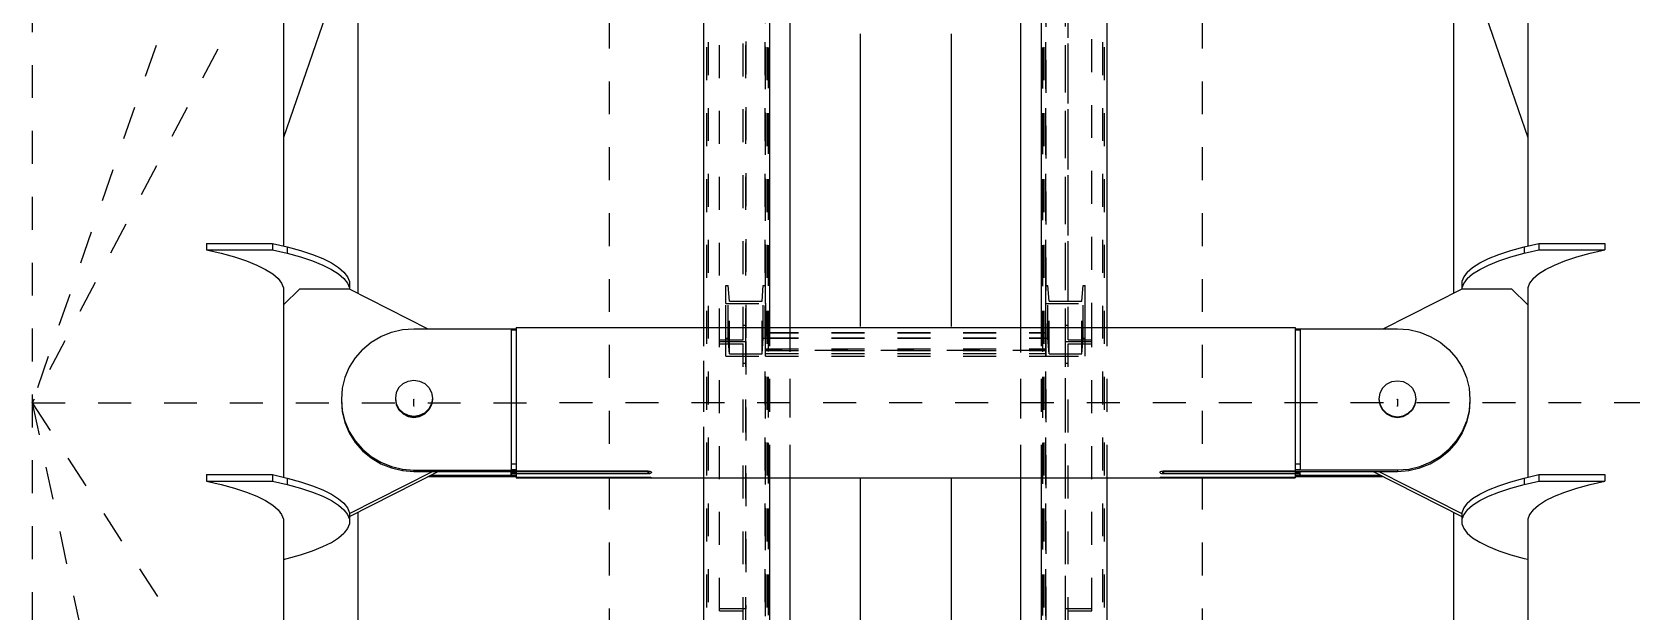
# Model space of a CAD drawing. Header units: millimetres. Extents: x 149919 to 150445, y 136651 to 136866.
# Drawn here: x 150370.812 to 150375.666, y 136839.942 to 136841.7 of the extents above; entities that cross this region are included whole.
import ezdxf

# ---------------------------------------------------------------- set-up
doc = ezdxf.new("R2010")
doc.units = ezdxf.units.MM
doc.header["$LTSCALE"] = 0.25
for name, pattern in [('CENTER', [50.8, 31.75, -6.35, 6.35, -6.35]), ('XKITLINE00', [0]), ('XKITLINE02', [4, 2, -2]), ('XKITLINE03', [6, 3, -1, 1, -1])]:
    doc.linetypes.add(name, pattern=pattern)

# ---------------------------------------------------------------- blocks, each defined once
blk = doc.blocks.new('çatıı')
at = {"color": 8, "linetype": 'CENTER'}
for p, q in [((23075, 20197.81), (23075, 18543.85)), ((23255, 20197.81), (23255, 18543.85)), ((23430, 20030.97), (22900, 19020.27)), ((23075, 19525.62), (22900, 19020.27)), ((22900, 19282.77), (22900, 17654.86)), ((22899.99, 19020.27), (23429.99, 19020.28)), ((22900, 19020.27), (23075, 18200.27)), ((22900, 19020.27), (23430, 18200.27)), ((23015.8, 19019.27), (23015.8, 19021.28)), ((23314.2, 19021.28), (23314.2, 19019.28))]:
    blk.add_line(p, q, dxfattribs=at)
at = {"color": 116, "linetype": 'XKITLINE02', "true_color": 0x136734}
for p, q in [((23122.49, 18615.46), (23122.49, 19864.35)), ((23123.34, 18618.12), (23123.34, 19867)), ((23123.34, 18615.78), (23123.34, 19864.54)), ((23129.99, 18615.73), (23129.99, 19864.47)), ((23199.99, 18615.46), (23199.99, 19864.47)), ((23206.64, 18618.12), (23206.64, 19867)), ((23206.64, 18615.66), (23206.64, 19864.54)), ((23207.49, 18615.46), (23207.49, 19864.35)), ((23122.49, 18618.31), (23122.49, 19847.64)), ((23207.49, 18618.31), (23207.49, 19847.64)), ((23103.79, 18662.93), (23103.79, 19842.73)), ((23104.64, 18638.14), (23104.64, 19841.66)), ((23105.17, 18639.71), (23105.17, 19842.61)), ((23122.41, 18639.71), (23122.41, 19842.61)), ((23122.94, 18638.14), (23122.94, 19841.66)), ((23207.04, 18638.14), (23207.04, 19841.66)), ((23207.57, 18639.71), (23207.57, 19842.61)), ((23224.81, 18639.71), (23224.81, 19842.61)), ((23225.34, 18638.14), (23225.34, 19841.66)), ((23206.19, 18997.46), (23206.19, 19555.02)), ((23108.49, 19038.83), (23108.49, 19150.44)), ((23115.69, 19039.33), (23115.69, 19154.91)), ((23116.49, 19038.83), (23116.49, 19154.91)), ((23213.49, 19038.83), (23213.49, 19154.91)), ((23214.29, 19039.33), (23214.29, 19154.91)), ((23214.29, 19051.07), (23214.29, 19154.91)), ((23221.49, 19040.62), (23221.49, 19150.44)), ((23110.49, 19055.82), (23111.17, 19055.82)), ((23110.49, 19050.38), (23110.49, 19055.82)), ((23110.49, 19039.84), (23110.49, 19055.82)), ((23111.56, 19051.07), (23111.17, 19055.82)), ((23111.17, 19039.84), (23111.17, 19055.82)), ((23121.43, 19051.07), (23121.81, 19055.82)), ((23121.81, 19055.82), (23122.49, 19055.82)), ((23121.81, 19039.84), (23121.81, 19055.82)), ((23122.49, 19050.38), (23122.49, 19055.82)), ((23122.49, 19039.84), (23122.49, 19055.82)), ((23207.49, 19040.62), (23207.49, 19055.82)), ((23207.49, 19050.38), (23207.49, 19055.82)), ((23207.49, 19055.82), (23208.17, 19055.82)), ((23208.17, 19039.84), (23208.17, 19055.82)), ((23208.56, 19051.07), (23208.17, 19055.82)), ((23218.43, 19051.07), (23218.81, 19055.82)), ((23218.81, 19039.84), (23218.81, 19055.82)), ((23218.81, 19055.82), (23219.49, 19055.82)), ((23219.49, 19040.62), (23219.49, 19055.82)), ((23219.49, 19050.38), (23219.49, 19055.82)), ((23110.49, 19050.38), (23122.49, 19050.38)), ((23110.49, 19034.4), (23110.49, 19050.38)), ((23111.56, 19051.07), (23121.43, 19051.07)), ((23111.56, 19035.09), (23111.56, 19051.07)), ((23121.43, 19035.09), (23121.43, 19051.07)), ((23122.49, 19034.4), (23122.49, 19050.38)), ((23207.49, 19036.29), (23207.49, 19050.38)), ((23207.49, 19050.38), (23219.49, 19050.38)), ((23208.56, 19035.09), (23208.56, 19051.07)), ((23208.56, 19051.07), (23218.43, 19051.07)), ((23218.43, 19035.09), (23218.43, 19051.07)), ((23219.49, 19036.29), (23219.49, 19050.38)), ((23115.69, 19043.79), (23116.49, 19043.79)), ((23213.49, 19043.79), (23214.29, 19043.79)), ((23103.79, 18997.46), (23103.79, 19043.1)), ((23108.49, 19039.33), (23115.69, 19039.33)), ((23108.49, 19038.83), (23116.49, 19038.83)), ((23108.49, 19038.18), (23108.49, 19038.83)), ((23108.49, 19038.83), (23116.49, 19038.83)), ((23108.49, 18957.09), (23108.49, 19038.83)), ((23110.49, 19039.84), (23111.17, 19039.84)), ((23110.49, 19034.4), (23110.49, 19039.84)), ((23111.56, 19035.09), (23111.17, 19039.84)), ((23116.49, 19032.28), (23116.49, 19038.83)), ((23116.49, 18951.2), (23116.49, 19038.83)), ((23121.43, 19035.09), (23121.81, 19039.84)), ((23121.81, 19039.84), (23122.49, 19039.84)), ((23122.49, 19034.4), (23122.49, 19041.55)), ((23122.49, 19041.55), (23207.49, 19041.55)), ((23122.49, 19041.46), (23207.49, 19041.46)), ((23122.49, 19039.94), (23207.49, 19039.94)), ((23122.49, 19039.84), (23207.49, 19039.84)), ((23122.49, 19034.4), (23122.49, 19039.84)), ((23123.79, 18997.46), (23123.79, 19043.1)), ((23129.99, 18997.46), (23129.99, 19043.1)), ((23199.99, 18997.46), (23199.99, 19043.1)), ((23206.19, 18997.46), (23206.19, 19043.1)), ((23207.49, 19034.4), (23207.49, 19041.55)), ((23207.49, 19034.4), (23207.49, 19040.62)), ((23207.49, 19039.84), (23208.17, 19039.84)), ((23208.56, 19035.09), (23208.17, 19039.84)), ((23213.49, 19038.83), (23221.49, 19038.83)), ((23213.49, 18951.2), (23213.49, 19038.83)), ((23213.49, 19038.83), (23221.49, 19038.83)), ((23214.29, 19039.33), (23221.49, 19039.33)), ((23218.43, 19035.09), (23218.81, 19039.84)), ((23218.81, 19039.84), (23219.49, 19039.84)), ((23219.49, 19034.4), (23219.49, 19040.62)), ((23221.49, 19038.83), (23221.49, 19040.62)), ((23221.49, 18957.09), (23221.49, 19038.83)), ((23226.19, 18997.46), (23226.19, 19043.1)), ((23108.49, 19038.18), (23115.69, 19038.18)), ((23110.49, 19034.4), (23122.49, 19034.4)), ((23111.56, 19035.09), (23121.43, 19035.09)), ((23115.69, 19032.28), (23115.69, 19038.18)), ((23115.69, 18951.2), (23115.69, 19038.18)), ((23122.49, 19036.65), (23207.49, 19036.65)), ((23122.49, 19036.11), (23207.49, 19036.11)), ((23122.49, 19035.24), (23207.49, 19035.24)), ((23122.49, 19034.4), (23207.49, 19034.4)), ((23207.49, 19034.4), (23219.49, 19034.4)), ((23208.56, 19035.09), (23218.43, 19035.09)), ((23214.29, 18951.2), (23214.29, 19038.18)), ((23214.29, 19038.18), (23221.49, 19038.18)), ((23115.69, 19032.28), (23116.49, 19032.28)), ((23213.49, 19032.28), (23214.29, 19032.28)), ((23108.49, 18957.75), (23116.49, 18957.75)), ((23108.49, 18957.09), (23115.69, 18957.09)), ((23213.49, 18951.2), (23213.49, 18957.75)), ((23213.49, 18957.75), (23221.49, 18957.75)), ((23214.29, 18951.2), (23214.29, 18957.09)), ((23214.29, 18957.09), (23221.49, 18957.09)), ((23221.49, 18957.09), (23221.49, 18957.75))]:
    blk.add_line(p, q, dxfattribs=at)
at = {"color": 1, "linetype": 'XKITLINE03'}
for p, q in [((23122.49, 18615.46), (23122.49, 19864.35)), ((23207.49, 19864.35), (23207.49, 18615.46)), ((23213.49, 18654.47), (23213.49, 19842.19)), ((23116.49, 19149.95), (23116.49, 19038.83)), ((23213.49, 19038.83), (23213.49, 19149.95)), ((23122.49, 19050.38), (23122.49, 19034.4)), ((23207.49, 19034.4), (23207.49, 19050.38)), ((23116.49, 19038.83), (23116.49, 18957.75)), ((23213.49, 18957.75), (23213.49, 19038.83)), ((23207.49, 19036.11), (23122.49, 19036.11))]:
    blk.add_line(p, q, dxfattribs=at)
at = {"color": 7, "linetype": 'XKITLINE00'}
for p, q in [((23226.19, 19043.1), (23226.19, 19593.16)), ((23206.19, 19043.1), (23206.19, 19555.02)), ((23199.99, 19043.1), (23199.99, 19543.2)), ((23129.99, 19043.1), (23129.99, 19409.71)), ((23123.79, 19043.1), (23123.79, 19397.89)), ((23103.79, 19043.1), (23103.79, 19359.75)), ((23103.79, 18747), (23103.79, 18997.46)), ((23123.79, 18716.06), (23123.79, 18997.46)), ((23129.99, 18706.47), (23129.99, 18997.46)), ((23199.99, 18620.17), (23199.99, 18997.46)), ((23206.19, 18639.91), (23206.19, 18997.46)), ((23226.19, 18639.91), (23226.19, 18997.46))]:
    blk.add_line(p, q, dxfattribs=at)
at = {"color": 8, "linetype": 'XKITLINE00'}
for p, q in [((23278.76, 19317.45), (23353.8, 19100.76)), ((23353.8, 19282.77), (23353.8, 19067.84)), ((23331.2, 19166.03), (23331.2, 19053.52)), ((22998.8, 19164.66), (22998.8, 19053.52)), ((22976.2, 19159.32), (22976.2, 19067.84)), ((22995.14, 19155.48), (22976.2, 19100.76)), ((23151.2, 19132.28), (23151.2, 19043.4)), ((23178.8, 19132.28), (23178.8, 19043.4)), ((22952.88, 19068.61), (22952.88, 19066.66)), ((22952.88, 19068.61), (22972.88, 19068.61)), ((22972.88, 19068.61), (22972.88, 19066.66)), ((22972.88, 19068.61), (22977.34, 19067.57)), ((23352.65, 19067.57), (23357.11, 19068.62)), ((23357.11, 19068.62), (23357.11, 19066.67)), ((23357.11, 19068.62), (23377.11, 19068.62)), ((23377.11, 19068.62), (23377.11, 19066.67)), ((22952.88, 19066.66), (22972.88, 19066.66)), ((22952.88, 19066.66), (22957.34, 19065.62)), ((22957.34, 19065.62), (22961.4, 19064.5)), ((22961.4, 19064.5), (22965.01, 19063.3)), ((22965.01, 19063.3), (22968.16, 19062.04)), ((22972.88, 19066.66), (22977.34, 19065.62)), ((22977.34, 19067.57), (22977.34, 19065.62)), ((22977.34, 19067.57), (22981.4, 19066.45)), ((22977.34, 19065.62), (22981.4, 19064.5)), ((22981.4, 19066.45), (22985.01, 19065.25)), ((22981.4, 19064.5), (22985.01, 19063.3)), ((22985.01, 19065.25), (22988.16, 19063.99)), ((22985.01, 19063.3), (22988.16, 19062.04)), ((22988.16, 19063.99), (22990.81, 19062.68)), ((23339.17, 19062.68), (23341.83, 19064)), ((23341.83, 19064), (23344.98, 19065.26)), ((23341.83, 19062.05), (23344.98, 19063.31)), ((23344.98, 19065.26), (23348.59, 19066.45)), ((23344.98, 19063.31), (23348.59, 19064.5)), ((23348.59, 19066.45), (23352.65, 19067.57)), ((23348.59, 19064.5), (23352.65, 19065.63)), ((23352.65, 19067.57), (23352.65, 19065.63)), ((23352.65, 19065.63), (23357.11, 19066.67)), ((23357.11, 19066.67), (23377.11, 19066.67)), ((23361.83, 19062.05), (23364.98, 19063.31)), ((23364.98, 19063.31), (23368.59, 19064.5)), ((23368.59, 19064.5), (23372.65, 19065.63)), ((23372.65, 19065.63), (23377.11, 19066.67)), ((22968.16, 19062.04), (22970.81, 19060.73)), ((22970.81, 19060.73), (22972.96, 19059.37)), ((22972.96, 19059.37), (22974.59, 19057.97)), ((22988.16, 19062.04), (22990.81, 19060.73)), ((22990.81, 19062.68), (22992.96, 19061.32)), ((22990.81, 19060.73), (22992.96, 19059.37)), ((22992.96, 19061.32), (22994.59, 19059.92)), ((22992.96, 19059.37), (22994.59, 19057.97)), ((22994.59, 19059.92), (22995.68, 19058.5)), ((22995.68, 19058.5), (22996.23, 19057.06)), ((23334.31, 19058.5), (23333.76, 19057.07)), ((23335.4, 19059.93), (23334.31, 19058.5)), ((23335.4, 19059.93), (23337.03, 19061.32)), ((23335.4, 19057.98), (23337.03, 19059.37)), ((23337.03, 19061.32), (23339.17, 19062.68)), ((23337.03, 19059.37), (23339.17, 19060.73)), ((23339.17, 19060.73), (23341.83, 19062.05)), ((23355.4, 19057.98), (23357.03, 19059.37)), ((23357.03, 19059.37), (23359.17, 19060.73)), ((23359.17, 19060.73), (23361.83, 19062.05)), ((22974.59, 19057.97), (22975.68, 19056.55)), ((22975.68, 19056.55), (22976.23, 19055.11)), ((22976.2, 19055.2), (22976.2, 19049.97)), ((22976.2, 19049.97), (22981.2, 19054.84)), ((22976.23, 19053.67), (22976.2, 19053.59)), ((22976.23, 19055.11), (22976.23, 19053.67)), ((22981.2, 19054.84), (22996.2, 19054.84)), ((22994.59, 19057.97), (22995.68, 19056.55)), ((22995.68, 19056.55), (22996.23, 19055.11)), ((22996.2, 19054.84), (23020.08, 19042.73)), ((22996.23, 19057.06), (22996.23, 19055.11)), ((22996.23, 19055.11), (22996.23, 19054.82)), ((23309.91, 19042.73), (23333.8, 19054.84)), ((23333.76, 19057.07), (23333.76, 19055.12)), ((23334.31, 19056.55), (23333.76, 19055.12)), ((23333.76, 19055.12), (23333.76, 19054.83)), ((23333.8, 19054.84), (23348.8, 19054.84)), ((23335.4, 19057.98), (23334.31, 19056.55)), ((23348.8, 19054.84), (23353.8, 19049.97)), ((23354.31, 19056.56), (23353.76, 19055.12)), ((23353.76, 19055.12), (23353.76, 19053.68)), ((23353.76, 19053.68), (23353.8, 19053.59)), ((23353.8, 19055.2), (23353.8, 19049.97)), ((23355.4, 19057.98), (23354.31, 19056.56)), ((22976.2, 19049.97), (22976.2, 18997.65)), ((23353.8, 19049.97), (23353.8, 18997.66)), ((23000.24, 19036.44), (23002.86, 19038.63)), ((23002.86, 19038.63), (23005.81, 19040.39)), ((23005.81, 19040.39), (23009, 19041.68)), ((23009, 19041.68), (23012.35, 19042.46)), ((23012.35, 19042.46), (23015.8, 19042.73)), ((23015.8, 19042.73), (23046.8, 19042.73)), ((23045.3, 19042.62), (23045.29, 19042.4)), ((23045.29, 19042.4), (23045.29, 19041.61)), ((23045.29, 19042.4), (23046.79, 19042.4)), ((23045.29, 19041.61), (23045.29, 19040.27)), ((23045.29, 19040.27), (23045.29, 19038.41)), ((23045.3, 19042.62), (23046.8, 19042.62)), ((23046.79, 19042.95), (23046.79, 19042.12)), ((23046.79, 19042.12), (23046.79, 19040.62)), ((23046.79, 19040.62), (23046.79, 19038.5)), ((23046.8, 19043.07), (23086.8, 19043.07)), ((23046.8, 19043.07), (23046.79, 19042.95)), ((23086.8, 19043.07), (23087.11, 19043.08)), ((23087.11, 19043.08), (23087.39, 19043.08)), ((23087.39, 19043.08), (23087.63, 19043.09)), ((23087.63, 19043.09), (23087.8, 19043.1)), ((23087.8, 19043.1), (23242.19, 19043.1)), ((23242.19, 19043.1), (23242.36, 19043.09)), ((23242.36, 19043.09), (23242.6, 19043.08)), ((23242.6, 19043.08), (23242.89, 19043.08)), ((23242.89, 19043.08), (23243.2, 19043.08)), ((23243.2, 19043.08), (23283.2, 19043.08)), ((23283.19, 19042.95), (23283.19, 19042.12)), ((23283.19, 19042.4), (23284.69, 19042.4)), ((23283.19, 19042.12), (23283.19, 19040.62)), ((23283.19, 19040.62), (23283.19, 19038.5)), ((23283.2, 19043.08), (23283.19, 19042.95)), ((23283.2, 19042.73), (23314.2, 19042.73)), ((23283.2, 19042.62), (23284.7, 19042.62)), ((23284.7, 19042.62), (23284.69, 19042.4)), ((23284.69, 19042.4), (23284.69, 19041.61)), ((23284.69, 19041.61), (23284.69, 19040.27)), ((23284.69, 19040.27), (23284.69, 19038.42)), ((23314.2, 19042.73), (23317.64, 19042.46)), ((23317.64, 19042.46), (23320.99, 19041.68)), ((23320.99, 19041.68), (23324.18, 19040.39)), ((23324.18, 19040.39), (23327.13, 19038.63)), ((23327.13, 19038.63), (23329.75, 19036.45)), ((22998, 19033.89), (22996.19, 19031.02)), ((23000.24, 19036.44), (22998, 19033.89)), ((23045.29, 19038.41), (23045.29, 19036.1)), ((23045.29, 19036.1), (23045.29, 19033.37)), ((23046.79, 19038.5), (23046.79, 19035.83)), ((23046.79, 19035.83), (23046.79, 19032.68)), ((23283.19, 19038.5), (23283.19, 19035.83)), ((23283.19, 19035.83), (23283.19, 19032.69)), ((23284.69, 19038.42), (23284.69, 19036.1)), ((23284.69, 19036.1), (23284.69, 19033.37)), ((23329.75, 19036.45), (23331.99, 19033.89)), ((23331.99, 19033.89), (23333.8, 19031.02)), ((22996.19, 19031.02), (22994.87, 19027.91)), ((23045.29, 19033.37), (23045.29, 19030.31)), ((23045.29, 19030.31), (23045.29, 19026.99)), ((23046.79, 19032.68), (23046.79, 19029.16)), ((23046.79, 19029.16), (23046.79, 19025.37)), ((23283.19, 19032.69), (23283.19, 19029.17)), ((23283.19, 19029.17), (23283.19, 19025.38)), ((23284.69, 19033.37), (23284.69, 19030.31)), ((23284.69, 19030.31), (23284.69, 19026.99)), ((23333.8, 19031.02), (23335.12, 19027.91)), ((22994.07, 19024.63), (22993.8, 19021.28)), ((22994.87, 19027.91), (22994.07, 19024.63)), ((23011.26, 19024.85), (23010.47, 19023.32)), ((23011.26, 19024.85), (23012.5, 19026.05)), ((23012.5, 19026.05), (23014.06, 19026.83)), ((23014.06, 19026.83), (23015.8, 19027.1)), ((23015.8, 19027.1), (23017.53, 19026.83)), ((23017.53, 19026.83), (23019.09, 19026.05)), ((23019.09, 19026.05), (23020.33, 19024.85)), ((23020.33, 19024.85), (23021.12, 19023.32)), ((23045.29, 19026.99), (23045.29, 19023.5)), ((23046.79, 19025.37), (23046.79, 19021.43)), ((23283.19, 19025.38), (23283.19, 19021.43)), ((23284.69, 19026.99), (23284.69, 19023.5)), ((23309.66, 19024.67), (23308.87, 19023.15)), ((23309.66, 19024.67), (23310.9, 19025.88)), ((23310.9, 19025.88), (23312.46, 19026.65)), ((23312.46, 19026.65), (23314.2, 19026.92)), ((23314.2, 19026.92), (23315.93, 19026.65)), ((23315.93, 19026.65), (23317.49, 19025.88)), ((23317.49, 19025.88), (23318.73, 19024.67)), ((23318.73, 19024.67), (23319.52, 19023.15)), ((23335.12, 19027.91), (23335.92, 19024.64)), ((23335.92, 19024.64), (23336.2, 19021.28)), ((22993.8, 19021.28), (22993.8, 19020.83)), ((22993.8, 19021.28), (22994.07, 19017.92)), ((22993.8, 19020.83), (22994.07, 19017.48)), ((23010.47, 19023.32), (23010.2, 19021.64)), ((23010.2, 19021.64), (23010.47, 19019.95)), ((23010.2, 19021.64), (23010.2, 19021.46)), ((23010.2, 19021.46), (23010.47, 19019.77)), ((23010.2, 19021.46), (23010.2, 19021.28)), ((23010.2, 19021.46), (23010.47, 19019.77)), ((23010.2, 19021.28), (23010.47, 19019.59)), ((23010.47, 19019.95), (23011.26, 19018.43)), ((23010.47, 19019.77), (23011.26, 19018.25)), ((23010.47, 19019.77), (23011.26, 19018.25)), ((23010.47, 19019.59), (23011.26, 19018.07)), ((23021.12, 19019.95), (23020.33, 19018.43)), ((23021.12, 19019.77), (23020.33, 19018.25)), ((23021.12, 19019.77), (23020.33, 19018.25)), ((23021.12, 19019.59), (23020.33, 19018.07)), ((23021.12, 19023.32), (23021.4, 19021.64)), ((23021.4, 19021.64), (23021.12, 19019.95)), ((23021.4, 19021.46), (23021.12, 19019.77)), ((23021.4, 19021.46), (23021.12, 19019.77)), ((23021.4, 19021.28), (23021.12, 19019.59)), ((23021.4, 19021.64), (23021.4, 19021.46)), ((23021.4, 19021.46), (23021.4, 19021.28)), ((23045.29, 19023.5), (23045.29, 19019.93)), ((23045.29, 19019.93), (23045.29, 19016.36)), ((23046.79, 19021.43), (23046.79, 19017.45)), ((23283.19, 19021.43), (23283.19, 19017.45)), ((23284.69, 19023.5), (23284.69, 19019.93)), ((23284.69, 19019.93), (23284.69, 19016.36)), ((23308.87, 19023.15), (23308.6, 19021.46)), ((23308.6, 19021.46), (23308.6, 19021.28)), ((23308.6, 19021.46), (23308.87, 19019.77)), ((23308.6, 19021.28), (23308.87, 19019.6)), ((23308.87, 19019.77), (23309.66, 19018.25)), ((23308.87, 19019.6), (23309.66, 19018.07)), ((23319.52, 19019.77), (23318.73, 19018.25)), ((23319.52, 19019.6), (23318.73, 19018.07)), ((23319.52, 19023.15), (23319.8, 19021.46)), ((23319.8, 19021.46), (23319.52, 19019.77)), ((23319.8, 19021.28), (23319.52, 19019.6)), ((23319.8, 19021.46), (23319.8, 19021.28)), ((23336.2, 19021.28), (23335.92, 19017.93)), ((23336.2, 19020.84), (23335.92, 19017.48)), ((23336.2, 19021.28), (23336.2, 19020.84)), ((22994.07, 19017.92), (22994.87, 19014.65)), ((22994.07, 19017.48), (22994.87, 19014.21)), ((22994.87, 19014.65), (22996.19, 19011.54)), ((23011.26, 19018.43), (23012.5, 19017.22)), ((23011.26, 19018.25), (23012.5, 19017.04)), ((23011.26, 19018.25), (23012.5, 19017.04)), ((23011.26, 19018.07), (23012.5, 19016.86)), ((23012.5, 19017.22), (23014.06, 19016.45)), ((23012.5, 19017.04), (23014.06, 19016.27)), ((23012.5, 19017.04), (23014.06, 19016.27)), ((23012.5, 19016.86), (23014.06, 19016.09)), ((23014.06, 19016.45), (23015.8, 19016.18)), ((23014.06, 19016.27), (23015.8, 19016)), ((23014.06, 19016.27), (23015.8, 19016)), ((23014.06, 19016.09), (23015.8, 19015.82)), ((23015.8, 19016.18), (23017.53, 19016.45)), ((23015.8, 19016), (23017.53, 19016.27)), ((23015.8, 19016), (23017.53, 19016.27)), ((23015.8, 19016.18), (23015.8, 19016)), ((23015.8, 19015.82), (23017.53, 19016.09)), ((23015.8, 19016), (23015.8, 19015.82)), ((23017.53, 19016.45), (23019.09, 19017.22)), ((23017.53, 19016.27), (23019.09, 19017.04)), ((23017.53, 19016.27), (23019.09, 19017.04)), ((23017.53, 19016.09), (23019.09, 19016.86)), ((23019.09, 19017.22), (23020.33, 19018.43)), ((23019.09, 19017.04), (23020.33, 19018.25)), ((23019.09, 19017.04), (23020.33, 19018.25)), ((23019.09, 19016.86), (23020.33, 19018.07)), ((23045.29, 19016.36), (23045.29, 19012.9)), ((23046.79, 19017.45), (23046.79, 19013.55)), ((23283.19, 19017.45), (23283.19, 19013.56)), ((23284.69, 19016.36), (23284.69, 19012.9)), ((23309.66, 19018.25), (23310.9, 19017.05)), ((23309.66, 19018.07), (23310.9, 19016.87)), ((23310.9, 19017.05), (23312.46, 19016.27)), ((23310.9, 19016.87), (23312.46, 19016.09)), ((23312.46, 19016.27), (23314.2, 19016)), ((23312.46, 19016.09), (23314.2, 19015.82)), ((23314.2, 19016), (23315.93, 19016.27)), ((23314.2, 19015.82), (23315.93, 19016.09)), ((23314.2, 19016), (23314.2, 19015.82)), ((23315.93, 19016.27), (23317.49, 19017.05)), ((23315.93, 19016.09), (23317.49, 19016.87)), ((23317.49, 19017.05), (23318.73, 19018.25)), ((23317.49, 19016.87), (23318.73, 19018.07)), ((23335.12, 19014.66), (23333.8, 19011.55)), ((23335.92, 19017.93), (23335.12, 19014.66)), ((23335.92, 19017.48), (23335.12, 19014.21)), ((22994.87, 19014.21), (22996.19, 19011.1)), ((22996.19, 19011.54), (22998, 19008.67)), ((22996.19, 19011.1), (22998, 19008.23)), ((23045.29, 19012.9), (23045.29, 19009.62)), ((23045.29, 19009.62), (23045.29, 19006.62)), ((23046.79, 19013.55), (23046.79, 19009.86)), ((23046.79, 19009.86), (23046.79, 19006.49)), ((23283.19, 19013.56), (23283.19, 19009.87)), ((23283.19, 19009.87), (23283.19, 19006.49)), ((23284.69, 19012.9), (23284.69, 19009.63)), ((23284.69, 19009.63), (23284.69, 19006.62)), ((23333.8, 19011.55), (23331.99, 19008.68)), ((23333.8, 19011.1), (23331.99, 19008.23)), ((23335.12, 19014.21), (23333.8, 19011.1)), ((22998, 19008.67), (23000.24, 19006.12)), ((22998, 19008.23), (23000.24, 19005.67)), ((23000.24, 19006.12), (23002.86, 19003.93)), ((23000.24, 19005.67), (23002.86, 19003.48)), ((23045.29, 19006.62), (23045.29, 19003.97)), ((23046.79, 19006.49), (23046.79, 19003.54)), ((23283.19, 19006.49), (23283.19, 19003.54)), ((23284.69, 19006.62), (23284.69, 19003.97)), ((23327.13, 19003.93), (23329.75, 19006.12)), ((23327.13, 19003.49), (23329.75, 19005.67)), ((23331.99, 19008.68), (23329.75, 19006.12)), ((23331.99, 19008.23), (23329.75, 19005.67)), ((23002.86, 19003.93), (23005.81, 19002.17)), ((23002.86, 19003.48), (23005.81, 19001.73)), ((23005.81, 19002.17), (23009, 19000.88)), ((23005.81, 19001.73), (23009, 19000.44)), ((23009, 19000.88), (23012.35, 19000.1)), ((23009, 19000.44), (23012.35, 18999.65)), ((23012.35, 19000.1), (23012.35, 18999.65)), ((23012.35, 19000.1), (23015.8, 18999.83)), ((23015.8, 18999.83), (23046.8, 18999.83)), ((23015.8, 18999.83), (23015.8, 18999.39)), ((23045.29, 19003.97), (23045.29, 19001.74)), ((23045.29, 19001.74), (23045.3, 18999.98)), ((23045.29, 19001.74), (23046.79, 19001.74)), ((23045.3, 18999.98), (23046.8, 18999.98)), ((23046.79, 19003.54), (23046.79, 19001.09)), ((23046.79, 19001.09), (23046.8, 18999.53)), ((23283.19, 19003.54), (23283.19, 19001.09)), ((23283.19, 19001.74), (23284.69, 19001.74)), ((23283.19, 19001.09), (23283.2, 18999.53)), ((23283.2, 18999.99), (23284.7, 18999.99)), ((23283.2, 18999.84), (23314.2, 18999.84)), ((23284.69, 19003.97), (23284.69, 19001.74)), ((23284.69, 19001.74), (23284.7, 18999.99)), ((23314.2, 18999.84), (23317.64, 19000.1)), ((23314.2, 18999.84), (23314.2, 18999.39)), ((23317.64, 19000.1), (23320.99, 19000.89)), ((23317.64, 18999.66), (23320.99, 19000.44)), ((23317.64, 19000.1), (23317.64, 18999.66)), ((23320.99, 19000.89), (23324.18, 19002.18)), ((23320.99, 19000.44), (23324.18, 19001.73)), ((23324.18, 19002.18), (23327.13, 19003.93)), ((23324.18, 19001.73), (23327.13, 19003.49)), ((22952.88, 18998.43), (22972.88, 18998.43)), ((22952.88, 18998.43), (22952.88, 18996.48)), ((22952.88, 18996.48), (22957.34, 18995.44)), ((22952.88, 18996.48), (22972.88, 18996.48)), ((22957.34, 18995.44), (22961.4, 18994.31)), ((22972.88, 18998.43), (22977.34, 18997.39)), ((22972.88, 18998.43), (22972.88, 18996.48)), ((22972.88, 18996.48), (22977.34, 18995.44)), ((22977.34, 18997.39), (22981.4, 18996.26)), ((22977.34, 18997.39), (22977.34, 18995.44)), ((22977.34, 18995.44), (22981.4, 18994.31)), ((22981.4, 18996.26), (22985.01, 18995.07)), ((22985.01, 18995.07), (22988.16, 18993.81)), ((22996.23, 18986.62), (23021.4, 18999.39)), ((22996.23, 18985.73), (23023.16, 18999.39)), ((23012.35, 18999.65), (23015.8, 18999.39)), ((23015.8, 18999.39), (23086.8, 18999.39)), ((23020.08, 18997.83), (23046.8, 18997.83)), ((23020.96, 18998.27), (23045.3, 18998.27)), ((23045.3, 18999.39), (23045.3, 18999.15)), ((23045.3, 18998.49), (23045.3, 18999.15)), ((23045.3, 18999.15), (23046.8, 18999.15)), ((23045.3, 18998.79), (23046.8, 18998.79)), ((23045.3, 18998.49), (23045.3, 18998.25)), ((23045.3, 18998.25), (23045.3, 18998.08)), ((23045.3, 18998.25), (23046.8, 18998.25)), ((23045.3, 18998.08), (23046.8, 18998.08)), ((23046.8, 18999.53), (23086.8, 18999.53)), ((23046.8, 18999.39), (23046.8, 18999.15)), ((23046.8, 18999.39), (23046.8, 18998.74)), ((23046.8, 18998.74), (23086.8, 18998.74)), ((23046.8, 18998.74), (23046.8, 18998)), ((23046.8, 18998), (23046.8, 18997.67)), ((23046.8, 18997.67), (23046.8, 18997.48)), ((23046.8, 18997.67), (23086.8, 18997.67)), ((23046.8, 18997.48), (23086.8, 18997.48)), ((23086.8, 18999.53), (23086.8, 18999.39)), ((23086.8, 18999.53), (23087.11, 18999.51)), ((23086.8, 18999.39), (23086.8, 18998.74)), ((23086.8, 18998.74), (23087.11, 18998.76)), ((23086.8, 18997.67), (23086.8, 18997.48)), ((23086.8, 18997.67), (23087.11, 18997.67)), ((23086.8, 18997.48), (23087.11, 18997.48)), ((23087.11, 18999.51), (23087.39, 18999.45)), ((23087.11, 18999.51), (23087.11, 18998.76)), ((23087.11, 18998.76), (23087.39, 18998.8)), ((23087.11, 18997.67), (23087.11, 18997.48)), ((23087.11, 18997.67), (23087.39, 18997.65)), ((23087.11, 18997.48), (23087.39, 18997.47)), ((23087.39, 18999.45), (23087.63, 18999.35)), ((23087.39, 18998.8), (23087.63, 18998.86)), ((23087.39, 18997.65), (23087.63, 18997.62)), ((23087.39, 18997.47), (23087.63, 18997.47)), ((23087.63, 18999.35), (23087.8, 18999.23)), ((23087.63, 18998.86), (23087.8, 18998.94)), ((23087.63, 18997.62), (23087.8, 18997.58)), ((23087.63, 18997.47), (23087.8, 18997.46)), ((23087.8, 18999.23), (23087.88, 18999.13)), ((23087.88, 18999.03), (23087.8, 18998.94)), ((23087.8, 18997.58), (23087.88, 18997.54)), ((23087.8, 18997.46), (23087.88, 18997.5)), ((23087.8, 18997.46), (23242.19, 18997.46)), ((23087.88, 18999.13), (23087.88, 18999.03)), ((23087.88, 18997.54), (23087.88, 18997.5)), ((23151.2, 18997.46), (23151.2, 18946.31)), ((23178.8, 18997.46), (23178.8, 18946.31)), ((23242.19, 18999.23), (23242.11, 18999.13)), ((23242.11, 18999.13), (23242.11, 18999.04)), ((23242.11, 18999.04), (23242.19, 18998.94)), ((23242.11, 18997.54), (23242.19, 18997.58)), ((23242.11, 18997.54), (23242.11, 18997.5)), ((23242.11, 18997.5), (23242.19, 18997.46)), ((23242.19, 18999.23), (23242.36, 18999.35)), ((23242.19, 18998.94), (23242.36, 18998.86)), ((23242.19, 18997.58), (23242.36, 18997.62)), ((23242.19, 18997.46), (23242.36, 18997.47)), ((23242.36, 18999.35), (23242.6, 18999.45)), ((23242.36, 18998.86), (23242.6, 18998.8)), ((23242.36, 18997.62), (23242.6, 18997.65)), ((23242.36, 18997.47), (23242.6, 18997.47)), ((23242.6, 18999.45), (23242.89, 18999.51)), ((23242.6, 18998.8), (23242.89, 18998.76)), ((23242.6, 18997.65), (23242.89, 18997.67)), ((23242.6, 18997.47), (23242.89, 18997.48)), ((23242.89, 18999.51), (23243.2, 18999.53)), ((23242.89, 18999.51), (23242.89, 18998.76)), ((23242.89, 18998.76), (23243.2, 18998.74)), ((23242.89, 18997.67), (23242.89, 18997.48)), ((23242.89, 18997.67), (23243.2, 18997.67)), ((23242.89, 18997.48), (23243.2, 18997.48)), ((23243.2, 18999.53), (23243.2, 18999.39)), ((23243.2, 18999.53), (23283.2, 18999.53)), ((23243.2, 18999.39), (23314.2, 18999.39)), ((23243.2, 18999.39), (23243.2, 18998.74)), ((23243.2, 18998.74), (23283.2, 18998.74)), ((23243.2, 18997.67), (23243.2, 18997.48)), ((23243.2, 18997.67), (23283.2, 18997.67)), ((23243.2, 18997.48), (23283.2, 18997.48)), ((23283.2, 18999.39), (23283.2, 18999.15)), ((23283.2, 18999.39), (23283.2, 18998.74)), ((23283.2, 18999.15), (23284.7, 18999.15)), ((23283.2, 18998.79), (23284.7, 18998.79)), ((23283.2, 18998.74), (23283.2, 18998)), ((23283.2, 18998.26), (23284.7, 18998.26)), ((23283.2, 18998.08), (23284.7, 18998.08)), ((23283.2, 18998), (23283.2, 18997.67)), ((23283.2, 18997.83), (23309.91, 18997.83)), ((23283.2, 18997.67), (23283.2, 18997.48)), ((23284.7, 18999.39), (23284.7, 18999.15)), ((23284.7, 18998.49), (23284.7, 18999.15)), ((23284.7, 18998.49), (23284.7, 18998.26)), ((23284.7, 18998.28), (23309.03, 18998.28)), ((23284.7, 18998.26), (23284.7, 18998.08)), ((23306.83, 18999.39), (23333.76, 18985.73)), ((23308.59, 18999.39), (23333.76, 18986.62)), ((23314.2, 18999.39), (23317.64, 18999.66)), ((23341.83, 18993.81), (23344.98, 18995.07)), ((23344.98, 18995.07), (23348.59, 18996.27)), ((23348.59, 18996.27), (23352.65, 18997.39)), ((23348.59, 18994.32), (23352.65, 18995.44)), ((23352.65, 18997.39), (23357.11, 18998.43)), ((23352.65, 18997.39), (23352.65, 18995.44)), ((23352.65, 18995.44), (23357.11, 18996.48)), ((23357.11, 18998.43), (23377.11, 18998.43)), ((23357.11, 18998.43), (23357.11, 18996.48)), ((23357.11, 18996.48), (23377.11, 18996.48)), ((23368.59, 18994.32), (23372.65, 18995.44)), ((23372.65, 18995.44), (23377.11, 18996.48)), ((23377.11, 18998.43), (23377.11, 18996.48)), ((22961.4, 18994.31), (22965.01, 18993.12)), ((22965.01, 18993.12), (22968.16, 18991.86)), ((22968.16, 18991.86), (22970.81, 18990.54)), ((22970.81, 18990.54), (22972.96, 18989.18)), ((22981.4, 18994.31), (22985.01, 18993.12)), ((22985.01, 18993.12), (22988.16, 18991.86)), ((22988.16, 18993.81), (22990.81, 18992.49)), ((22988.16, 18991.86), (22990.81, 18990.54)), ((22990.81, 18992.49), (22992.96, 18991.13)), ((22990.81, 18990.54), (22992.96, 18989.18)), ((22992.96, 18991.13), (22994.59, 18989.74)), ((23335.4, 18989.74), (23337.03, 18991.14)), ((23337.03, 18991.14), (23339.17, 18992.5)), ((23337.03, 18989.19), (23339.17, 18990.55)), ((23339.17, 18992.5), (23341.83, 18993.81)), ((23339.17, 18990.55), (23341.83, 18991.86)), ((23341.83, 18991.86), (23344.98, 18993.12)), ((23344.98, 18993.12), (23348.59, 18994.32)), ((23357.03, 18989.19), (23359.17, 18990.55)), ((23359.17, 18990.55), (23361.83, 18991.86)), ((23361.83, 18991.86), (23364.98, 18993.12)), ((23364.98, 18993.12), (23368.59, 18994.32)), ((22972.96, 18989.18), (22974.59, 18987.79)), ((22974.59, 18987.79), (22975.68, 18986.37)), ((22975.68, 18986.37), (22976.23, 18984.93)), ((22992.96, 18989.18), (22994.59, 18987.79)), ((22994.59, 18989.74), (22995.68, 18988.32)), ((22994.59, 18987.79), (22995.68, 18986.37)), ((22995.68, 18988.32), (22996.23, 18986.88)), ((22995.68, 18986.37), (22996.23, 18984.93)), ((22996.23, 18986.88), (22996.23, 18984.93)), ((22998.8, 18987.03), (22998.8, 18917.04)), ((23331.2, 18987.03), (23331.2, 18776.27)), ((23334.31, 18988.32), (23333.76, 18986.88)), ((23333.76, 18986.88), (23333.76, 18984.93)), ((23334.31, 18986.37), (23333.76, 18984.93)), ((23335.4, 18989.74), (23334.31, 18988.32)), ((23335.4, 18987.79), (23334.31, 18986.37)), ((23335.4, 18987.79), (23337.03, 18989.19)), ((23354.31, 18986.37), (23353.76, 18984.93)), ((23355.4, 18987.79), (23354.31, 18986.37)), ((23355.4, 18987.79), (23357.03, 18989.19)), ((22976.2, 18985.01), (22976.2, 18935.26)), ((22976.23, 18983.49), (22976.2, 18983.4)), ((22976.23, 18984.93), (22976.23, 18983.49)), ((22992.96, 18979.23), (22994.59, 18980.63)), ((22995.68, 18982.05), (22994.59, 18980.63)), ((22996.23, 18983.49), (22995.68, 18982.05)), ((22996.23, 18984.93), (22996.23, 18983.49)), ((23333.76, 18984.93), (23333.76, 18983.49)), ((23333.76, 18983.49), (23334.31, 18982.05)), ((23334.31, 18982.05), (23335.4, 18980.63)), ((23335.4, 18980.63), (23337.03, 18979.24)), ((23353.76, 18984.93), (23353.76, 18983.49)), ((23353.76, 18983.49), (23353.8, 18983.41)), ((23353.8, 18985.02), (23353.8, 18415.51)), ((22985.01, 18975.3), (22988.16, 18976.56)), ((22988.16, 18976.56), (22990.82, 18977.87)), ((22990.82, 18977.87), (22992.96, 18979.23)), ((23337.03, 18979.24), (23339.18, 18977.88)), ((23339.18, 18977.88), (23341.84, 18976.56)), ((23341.84, 18976.56), (23344.98, 18975.3)), ((22976.2, 18972.71), (22977.35, 18972.98)), ((22977.35, 18972.98), (22981.4, 18974.1)), ((22981.4, 18974.1), (22985.01, 18975.3)), ((23344.98, 18975.3), (23348.6, 18974.11)), ((23348.6, 18974.11), (23352.65, 18972.98)), ((23352.65, 18972.98), (23353.8, 18972.72))]:
    blk.add_line(p, q, dxfattribs=at)
at = {"color": 1, "linetype": 'XKITLINE00'}
for centre in [(23122.49, 19050.38), (23207.49, 19050.38), (23116.49, 19038.83), (23116.49, 19038.83), (23213.49, 19038.83), (23213.49, 19038.83), (23122.49, 19036.11), (23122.49, 19034.4), (23207.49, 19036.11), (23207.49, 19034.4), (23116.49, 18957.75), (23213.49, 18957.75)]:
    blk.add_circle(centre, 0.05, dxfattribs=at)
at = {"color": 8, "linetype": 'XKITLINE00'}
for centre in [(22899.99, 19020.27), (22900, 19020.27), (22900, 19020.27), (22900, 19020.27), (22900, 19020.27), (23015.8, 19021.28), (23015.8, 19019.27), (23314.2, 19021.28), (23314.2, 19019.28)]:
    blk.add_circle(centre, 0.05, dxfattribs=at)

msp = doc.modelspace()

# ---------------------------------------------------------------- block references
at = {"xscale": 0.009999943142843078, "yscale": 0.009999943142843078, "zscale": 0.009999943142843078}
msp.add_blockref('çatıı', (150141.8141, 136650.3731), dxfattribs=at)

doc.saveas('drawing.dxf')
